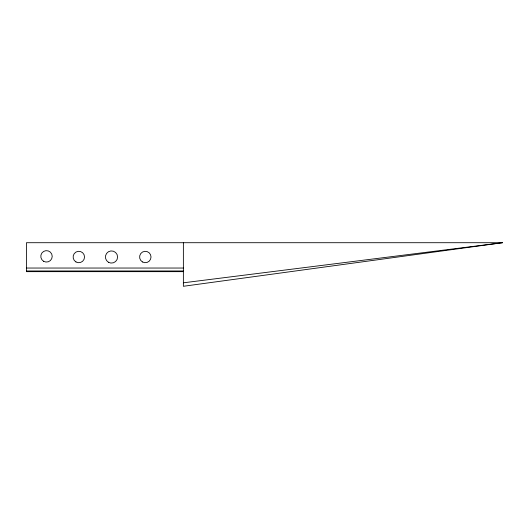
<?xml version="1.0" encoding="UTF-8"?>
<svg xmlns="http://www.w3.org/2000/svg" width="529" height="529" viewBox="0 0 529 529"><rect width="100%" height="100%" fill="white"/><g stroke="black" fill="none" stroke-linecap="round" stroke-linejoin="round"><path stroke-width="0.79" d="M183.371 271.655L26.45 271.655L26.45 242.712L502.55 242.712L183.371 286.288L183.371 242.712M183.371 282.81L502.55 242.712M26.45 268.038L183.371 268.038M26.45 270.98L183.371 270.98M43.649 261.3A5.713 5.713 0 0 0 52.219 256.353A5.713 5.713 0 0 0 43.649 251.407A5.713 5.713 0 0 0 43.649 261.3M75.971 261.948A5.713 5.713 0 0 0 84.541 257.001A5.713 5.713 0 0 0 75.971 252.055A5.713 5.713 0 0 0 75.971 261.948M108.465 262.278A6.097 6.097 0 0 0 117.603 257.001A6.097 6.097 0 0 0 108.465 251.725A6.097 6.097 0 0 0 108.465 262.278M142.453 261.948A5.713 5.713 0 0 0 151.023 257.001A5.713 5.713 0 0 0 142.453 252.055A5.713 5.713 0 0 0 142.453 261.948"/></g></svg>
